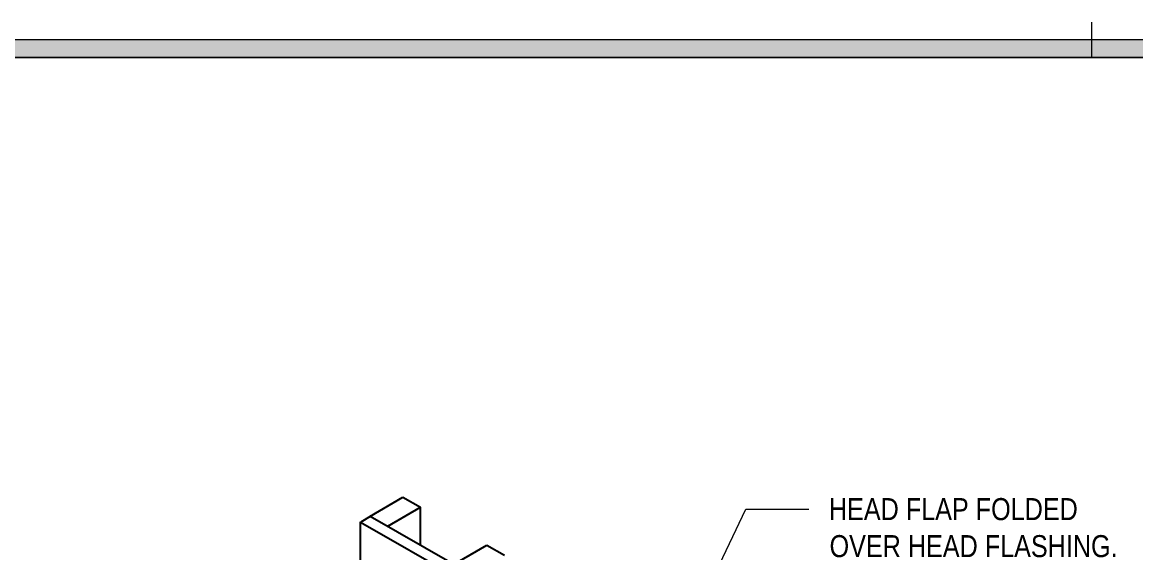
# Model space of a CAD drawing. Header units: inches. Extents: x -20.8 to 74.7, y -53.7 to 19.1.
# Drawn here: x -12.3 to -4.37, y -23.26 to -19.49 of the extents above; entities that cross this region are included whole.
import ezdxf

# ---------------------------------------------------------------- set-up
doc = ezdxf.new("R2010")
doc.units = ezdxf.units.IN
doc.header["$MEASUREMENT"] = 0
for name, color, linetype, lineweight in [('.ATI-TEXT', 7, 'Continuous', 0), ('G-ANNO-TTLB', 7, 'Continuous', 0), ('TYVEK', 7, 'Continuous', 0)]:
    doc.layers.add(name, color=color, linetype=linetype, lineweight=lineweight)

# ---------------------------------------------------------------- blocks, each defined once
blk = doc.blocks.new('Block_653')
at = {"layer": '.ATI-TEXT', "char_height": 0.2, "attachment_point": 7}
for s, insert in [('\\C18;\\c0;\\FArial Narrow|b0|i0|c1;\\H0.156297;\\W1.000000;HEAD FLAP FOLDED', (-6.5575, -23.03)), ('\\C18;\\c0;\\FArial Narrow|b0|i0|c1;\\H0.156297;\\W1.000000;OVER HEAD FLASHING.', (-6.5528, -23.2932))]:
    blk.add_mtext(s, dxfattribs=dict(at, insert=insert))
blk = doc.blocks.new('Block_652')
at = {"layer": '.ATI-TEXT', "true_color": 0x000000, "transparency": 33554687}
h = blk.add_hatch(color=18, dxfattribs=at)
h.dxf.hatch_style = 2
h.paths.add_polyline_path([(-8.0784, -24.9479), (-8.1696, -25.0775), (-8.1254, -24.9254)])
at = {"layer": '.ATI-TEXT', "color": 18, "lineweight": 0, "true_color": 0x000000}
for p, q in [((-8.1019, -24.9366), (-7.1474, -22.9504)), ((-7.1474, -22.9504), (-6.7001, -22.9504))]:
    blk.add_line(p, q, dxfattribs=at)
at = {"layer": '.ATI-TEXT'}
blk.add_lwpolyline([(-8.0784, -24.9479), (-8.1696, -25.0775), (-8.1254, -24.9254), (-8.1254, -24.9254)], close=True, dxfattribs=at)
blk.add_blockref('Block_653', (0, 0), dxfattribs=at)

msp = doc.modelspace()

# ---------------------------------------------------------------- hatches: boundary and pattern name
at = {"layer": 'G-ANNO-TTLB', "true_color": 0xb9529f, "transparency": 33554687}
h = msp.add_hatch(color=233, dxfattribs=at)
edge = h.paths.add_edge_path()
edge.add_spline(control_points=[(19.8832, -53.7487), (19.8832, -53.7487), (-20.8169, -53.7487), (-20.8169, -53.7487), (-20.8169, -53.7487), (-20.8169, -19.6134), (-20.8169, -19.6134), (-20.8169, -19.6134), (19.8832, -19.6134), (19.8832, -19.6134), (19.8832, -19.6134), (19.8832, -53.7487), (19.8832, -53.7487)], knot_values=[0, 0, 0, 0, 1, 1, 1, 2, 2, 2, 3, 3, 3, 4, 4, 4, 4], degree=3, periodic=0)
edge = h.paths.add_edge_path()
edge.add_spline(control_points=[(-20.6918, -19.7385), (-20.6918, -19.7385), (-20.6918, -53.6237), (-20.6918, -53.6237), (-20.6918, -53.6237), (19.7581, -53.6237), (19.7581, -53.6237), (19.7581, -53.6237), (19.7581, -19.7385), (19.7581, -19.7385), (19.7581, -19.7385), (-20.6918, -19.7385), (-20.6918, -19.7385)], knot_values=[0, 0, 0, 0, 1, 1, 1, 2, 2, 2, 3, 3, 3, 4, 4, 4, 4], degree=3, periodic=0)
edge.add_line((-20.6918, -19.7385), (-20.6918, -19.7385))

# ---------------------------------------------------------------- linework, layer by layer
at = {"layer": 'G-ANNO-TTLB', "color": 233, "lineweight": 9, "true_color": 0xb9529f}
for p, q in [((-4.687, -19.7385), (-4.687, -19.4884)), ((19.8832, -19.6134), (-20.8169, -19.6134)), ((19.7581, -19.7385), (-20.6918, -19.7385)), ((-20.6918, -19.7385), (19.7581, -19.7385))]:
    msp.add_line(p, q, dxfattribs=at)
at = {"layer": 'G-ANNO-TTLB'}
for points in [[(19.8832, -53.7487), (19.8832, -53.7487), (-20.8169, -53.7487), (-20.8169, -53.7487), (-20.8169, -53.7487), (-20.8169, -19.6134), (-20.8169, -19.6134), (-20.8169, -19.6134), (19.8832, -19.6134), (19.8832, -19.6134), (19.8832, -19.6134), (19.8832, -53.7487), (19.8832, -53.7487)], [(-20.6918, -19.7385), (-20.6918, -19.7385), (-20.6918, -53.6237), (-20.6918, -53.6237), (-20.6918, -53.6237), (19.7581, -53.6237), (19.7581, -53.6237), (19.7581, -53.6237), (19.7581, -19.7385), (19.7581, -19.7385), (19.7581, -19.7385), (-20.6918, -19.7385), (-20.6918, -19.7385)]]:
    msp.add_open_spline(points, degree=3, knots=[0, 0, 0, 0, 1, 1, 1, 2, 2, 2, 3, 3, 3, 4, 4, 4, 4], dxfattribs=at)
at = {"layer": 'TYVEK', "color": 33, "lineweight": 25, "true_color": 0xcb9865}
for p, q in [((-9.824, -23.0012), (-9.587, -22.8641)), ((-9.5871, -22.8641), (-9.462, -22.9358)), ((-9.6954, -23.0708), (-9.462, -22.9358)), ((-9.462, -23.2046), (-9.462, -22.9358)), ((-9.8204, -23.0032), (-9.824, -23.0012)), ((-9.2273, -23.3436), (-8.9904, -23.2065)), ((-8.9904, -23.2065), (-8.8654, -23.2782))]:
    msp.add_line(p, q, dxfattribs=at)
at = {"layer": 'TYVEK', "color": 18, "lineweight": 25, "true_color": 0x000000}
for p, q in [((-9.8922, -23.0401), (-9.8922, -29.5865)), ((-6.1554, -25.1763), (-9.8897, -23.0439))]:
    msp.add_line(p, q, dxfattribs=at)
at = {"layer": 'TYVEK', "color": 2, "lineweight": 25, "true_color": 0xf5eb12}
for p, q in [((-9.8204, -23.0032), (-9.8872, -23.0419)), ((-6.0861, -25.1356), (-9.8204, -23.0032))]:
    msp.add_line(p, q, dxfattribs=at)

# ---------------------------------------------------------------- block references
at = {"layer": '.ATI-TEXT'}
msp.add_blockref('Block_652', (0, 0), dxfattribs=at)

doc.saveas('drawing.dxf')
